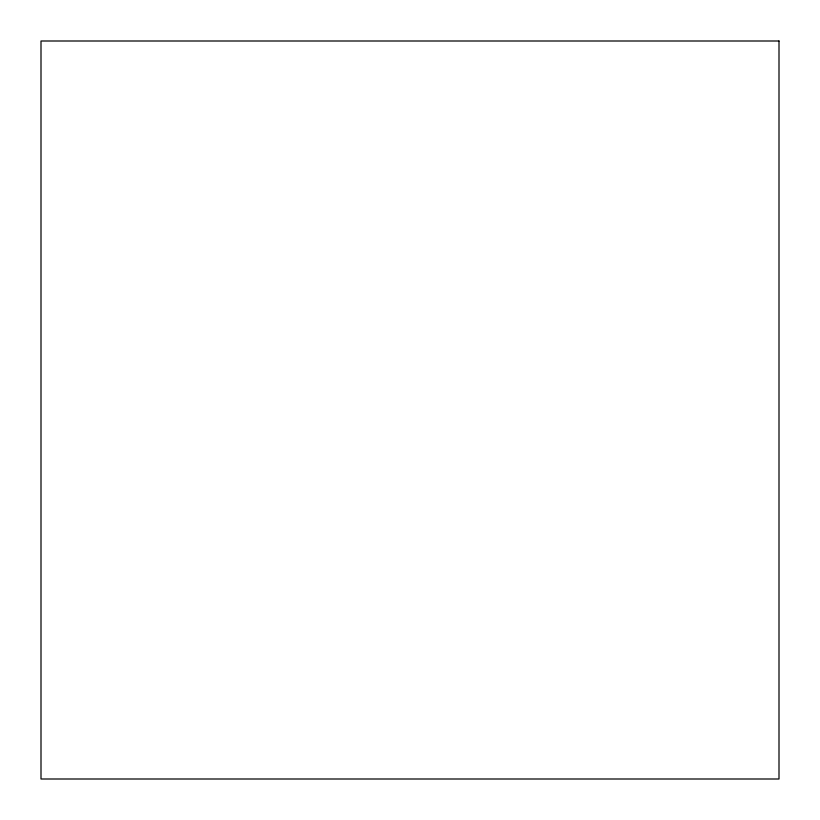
<?xml version="1.0" encoding="UTF-8"?>
<svg xmlns="http://www.w3.org/2000/svg" width="820" height="820" viewBox="0 0 820 820"><rect width="100%" height="100%" fill="white"/><g stroke="black" fill="none" stroke-linecap="round" stroke-linejoin="round"><path stroke-width="1.23" d="M779 41L41 41L41 779L779 779L779 41"/></g></svg>
